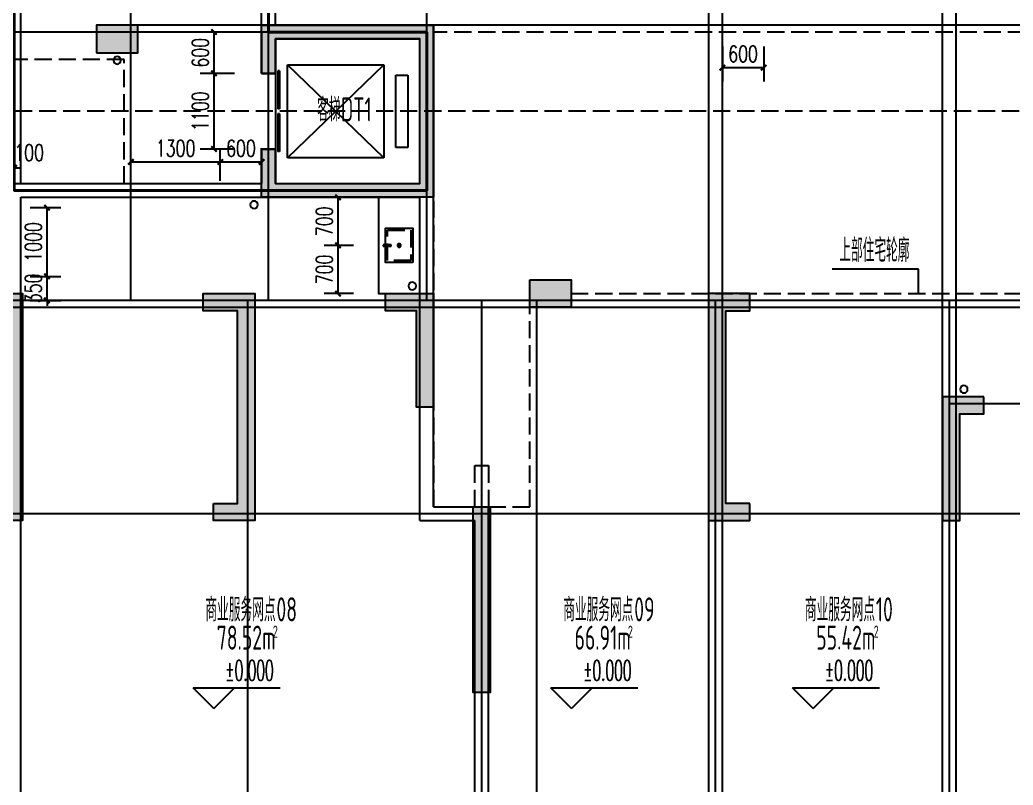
# Model space of a CAD drawing. Extents: x -59851 to 653804, y -249523 to 437614.
# Drawn here: x -23629 to -9187, y 198845 to 209966 of the extents above; entities that cross this region are included whole.
import ezdxf

# ---------------------------------------------------------------- set-up
doc = ezdxf.new("R2010")
doc.units = 0
doc.header["$LTSCALE"] = 1000
doc.header["$MEASUREMENT"] = 0
doc.linetypes.add('DASH', pattern=[0.35, 0.25, -0.1])
doc.layers.add('33计全面积外廓线', color=21, linetype='Continuous', lineweight=35)
for name, color, linetype in [('_S-YS(雨水管)', 3, 'Continuous'), ('A-EVTR', 5, 'Continuous'), ('A-Lvtry（卫生间）', 5, 'Continuous'), ('A-ROOF', 7, 'Continuous'), ('A-第三道尺寸线', 105, 'Continuous'), ('DIM_ELEV', 3, 'Continuous'), ('DIM_LEAD', 3, 'Continuous'), ('DIM_SYMB', 3, 'Continuous'), ('DOTE', 16, 'Continuous'), ('LVTRY', 5, 'Continuous'), ('PUB_HATCH', 8, 'Continuous'), ('PUB_TEXT', 7, 'Continuous'), ('WALL', 2, 'Continuous'), ('WINDOW', 4, 'Continuous'), ('剪力墙', 6, 'Continuous')]:
    doc.layers.add(name, color=color, linetype=linetype)
doc.styles.add('_TCH_DIM', font='SIMPLEX.shx', dxfattribs={"width": 0.7, "bigfont": 'GBCBIG.shx'})
doc.styles.add('_TCH_DIM_T3', font='SIMPLEX.shx', dxfattribs={"width": 0.705882, "bigfont": 'GBCBIG.shx'})
doc.styles.get("Standard").update_dxf_attribs({"font": 'gbenor.shx', "width": 0.7, "bigfont": 'gbcbig.shx'})
doc.dimstyles.new('_TCH_ARCH&&80', dxfattribs={"dimtxt": 238, "dimasz": 80, "dimexe": 200, "dimexo": 240, "dimgap": 80, "dimtad": 1, "dimdec": 0, "dimzin": 0, "dimdsep": 46, "dimtxsty": '_TCH_DIM_T3', "dimblk": 'ARCHTICK', "dimcen": 0.09, "dimclrt": 7, "dimazin": 2, "dimtfac": 1, "dimtdec": 0, "dimtix": 1, "dimtmove": 2, "dimatfit": 3, "dimfxl": 0, "dimtolj": 1, "dimtzin": 0, "dimarcsym": 0})

# ---------------------------------------------------------------- blocks, each defined once
blk = doc.blocks.new('A$C2778355F')
at = {"linetype": 'DASH'}
for p, q in [((165, 250), (235, 250)), ((200, 285), (200, 215))]:
    blk.add_line(p, q, dxfattribs=at)
at = {"linetype": 'ByBlock'}
blk.add_lwpolyline([(0, 0), (400, 0), (400, 500), (0, 500)], close=True, dxfattribs=at)
at = {"linetype": 'DASH'}
for points in [[(30, 30), (370, 30), (370, 470), (30, 470)], [(317, 260), (435, 260), (435, 240), (317, 240)]]:
    blk.add_lwpolyline(points, close=True, dxfattribs=at)
for radius in [25, 20]:
    blk.add_circle((200, 250), radius, dxfattribs=at)
blk = doc.blocks.new('zzlk0330')
at = {"layer": 'A-ROOF', "linetype": 'DASH'}
for points in [[(-17614, 150388), (-17614, 143488), (-17014, 143488), (-17014, 144088), (-16814, 144088), (-16814, 143488), (-16214, 143488), (-16214, 146788), (-15614, 146788), (-15614, 146588), (-5514, 146588), (-5514, 150388)], [(-37214, 149988), (-37214, 146588), (-31814, 146588), (-31814, 146788), (-31214, 146788), (-31214, 143488), (-30614, 143488), (-30614, 144088), (-30414, 144088), (-30414, 143488), (-29814, 143488), (-29814, 146788), (-29214, 146788), (-29214, 146588), (-25564, 146588), (-25564, 148188), (-22114, 148188), (-22114, 149988)]]:
    blk.add_lwpolyline(points, close=True, dxfattribs=at)
blk = doc.blocks.new('shoucengjianliqiang0505')
at = {"layer": 'PUB_HATCH'}
h = blk.add_hatch(color=256, dxfattribs=at)
h.dxf.hatch_style = 1
h.paths.add_polyline_path([(-14848, 486544), (-14448, 486544), (-14448, 486144), (-14848, 486144)])
h.paths.add_polyline_path([(-8748, 486544), (-8348, 486544), (-8348, 486144), (-8748, 486144)])
h.paths.add_polyline_path([(-8748, 490544), (-8348, 490544), (-8348, 490144), (-8748, 490144)])
h.paths.add_polyline_path([(-14848, 490544), (-14448, 490544), (-14448, 490144), (-14848, 490144)])
h.paths.add_polyline_path([(-14848, 482144), (-14448, 482144), (-14448, 481744), (-14848, 481744)])
h.paths.add_polyline_path([(-8748, 482144), (-8348, 482144), (-8348, 481744), (-8748, 481744)])
h.paths.add_polyline_path([(-46848, 497944), (-46448, 497944), (-46448, 497544), (-46848, 497544)])
h.paths.add_polyline_path([(-46848, 501744), (-46448, 501744), (-46448, 501344), (-46848, 501344)])
h.paths.add_polyline_path([(-53548, 501742), (-53148, 501742), (-53148, 501342), (-53548, 501342)])
h.paths.add_polyline_path([(-63048, 504094), (-63048, 504344), (-63648, 504344), (-63648, 502544), (-63848, 502544), (-63848, 502294), (-63398, 502294), (-63398, 504094)])
h.paths.add_polyline_path([(-37148, 500844), (-35548, 500844), (-35548, 497944), (-37148, 497944), (-37148, 498144), (-35748, 498144), (-35748, 500644), (-37148, 500644)])
h.paths.add_polyline_path([(-29698, 483744), (-29698, 484994), (-29448, 484994), (-29448, 483344), (-30048, 483344), (-30048, 483744)])
h.paths.add_polyline_path([(-33048, 484994), (-32798, 484994), (-32798, 483744), (-32448, 483744), (-32448, 483344), (-33048, 483344)])
h.paths.add_polyline_path([(-36498, 483744), (-36498, 484994), (-36248, 484994), (-36248, 483344), (-36848, 483344), (-36848, 483744)])
h.paths.add_polyline_path([(-43248, 484994), (-42998, 484994), (-42998, 483744), (-42648, 483744), (-42648, 483344), (-43248, 483344)])
h.paths.add_polyline_path([(-50098, 483744), (-50098, 484994), (-49848, 484994), (-49848, 483344), (-50448, 483344), (-50448, 483744)])
h.paths.add_polyline_path([(-56848, 484994), (-56598, 484994), (-56598, 483744), (-56248, 483744), (-56248, 483344), (-56848, 483344)])
h.paths.add_polyline_path([(-63698, 485844), (-63448, 485844), (-63448, 483344), (-64048, 483344), (-64048, 483744), (-63698, 483744)])
h.paths.add_polyline_path([(-54648, 492144), (-54048, 492144), (-54048, 492544), (-54648, 492544)])
h.paths.add_polyline_path([(-52648, 492544), (-52048, 492544), (-52048, 492144), (-52648, 492144)])
h.paths.add_polyline_path([(-39048, 492544), (-38448, 492544), (-38448, 492144), (-39048, 492144)])
h.paths.add_polyline_path([(-45348, 495844), (-44748, 495844), (-44748, 496244), (-45348, 496244)])
h.paths.add_polyline_path([(-55848, 497944), (-55248, 497944), (-55248, 497544), (-55848, 497544)])
h.paths.add_polyline_path([(-55848, 495844), (-55248, 495844), (-55248, 496244), (-55848, 496244)])
h.paths.add_polyline_path([(-60248, 495844), (-59648, 495844), (-59648, 496244), (-60248, 496244)])
h.paths.add_polyline_path([(-21248, 500844), (-21248, 499444), (-21498, 499444), (-21498, 499844), (-21848, 499844), (-21848, 500094), (-21498, 500094), (-21498, 500844)])
h.paths.add_polyline_path([(-42948, 497544), (-42548, 497544), (-42548, 498144), (-42748, 498144), (-42748, 500644), (-42148, 500644), (-42148, 500844), (-42948, 500844), (-42948, 497944)])
h.paths.add_polyline_path([(-21248, 496144), (-21248, 496744), (-21498, 496744), (-21498, 496394), (-22898, 496394), (-22898, 496144), (-22098, 496144), (-22098, 496044), (-21848, 496044), (-21848, 496144)])
h.paths.add_polyline_path([(-30848, 497544), (-30848, 497944), (-32298, 497944), (-32298, 498144), (-30648, 498144), (-30648, 497744), (-30248, 497744), (-30248, 497544)])
h.paths.add_polyline_path([(-18848, 489094), (-18848, 487444), (-19098, 487444), (-19098, 487994), (-19448, 487994), (-19448, 488244), (-19098, 488244), (-19098, 489094)])
h.paths.add_polyline_path([(-60023, 489044), (-60273, 489044), (-60273, 491444), (-60023, 491444), (-60023, 489244)])
h.paths.add_polyline_path([(-28348, 499194), (-28348, 497544), (-28748, 497544), (-28748, 497744), (-28548, 497744), (-28548, 499194)])
h.paths.add_polyline_path([(-41148, 492344), (-40448, 492344), (-40448, 490694), (-40698, 490694), (-40698, 492094), (-41148, 492094)])
h.paths.add_polyline_path([(-30848, 500644), (-31348, 500644), (-31348, 503644), (-28348, 503644), (-28348, 501444), (-28708, 501444), (-28708, 501644), (-28548, 501644), (-28548, 503444), (-31148, 503444), (-31148, 501644), (-30748, 501644), (-30748, 501444), (-31148, 501444), (-31148, 500944), (-30648, 500944), (-30648, 500644)])
h.paths.add_polyline_path([(-42948, 495544), (-42948, 496244), (-40448, 496244), (-40448, 493744), (-42948, 493744), (-42948, 494444), (-42748, 494444), (-42748, 493944), (-40648, 493944), (-40648, 496044), (-42748, 496044), (-42748, 495544)])
h.paths.add_polyline_path([(-21248, 502644), (-21248, 503644), (-22898, 503644), (-22898, 503394), (-21498, 503394), (-21498, 502644)])
h.paths.add_polyline_path([(-22748, 492144), (-23248, 492144), (-23248, 490494), (-22998, 490494), (-22998, 491894), (-22748, 491894)])
h.paths.add_polyline_path([(-22673, 488244), (-22423, 488244), (-22423, 485744), (-22673, 485744), (-22673, 488044)])
h.paths.add_polyline_path([(-21848, 493644), (-21848, 493044), (-23498, 493044), (-23498, 493294), (-22098, 493294), (-22098, 493644)])
h.paths.add_polyline_path([(-18848, 491544), (-18848, 492144), (-20498, 492144), (-20498, 491894), (-19098, 491894), (-19098, 491544)])
h.paths.add_polyline_path([(-18848, 482444), (-18848, 481744), (-20498, 481744), (-20498, 481994), (-19098, 481994), (-19098, 482444)])
h.paths.add_polyline_path([(-22048, 481744), (-22498, 481744), (-22698, 481744), (-22698, 483344), (-23048, 483344), (-23048, 483594), (-22448, 483594), (-22448, 481994), (-22048, 481994)])
h.paths.add_polyline_path([(-26798, 490844), (-26048, 490844), (-26048, 489044), (-26298, 489044), (-26298, 490594), (-26798, 490594)])
h.paths.add_polyline_path([(-32448, 490844), (-33048, 490844), (-33048, 489044), (-32798, 489044), (-32798, 490594), (-32448, 490594)])
h.paths.add_polyline_path([(-35848, 489294), (-36198, 489294), (-36198, 492094), (-35848, 492094), (-35848, 492344), (-36448, 492344), (-36448, 489044), (-36198, 489044), (-35848, 489044)])
h.paths.add_polyline_path([(-39873, 489244), (-39623, 489244), (-39623, 486544), (-39873, 486544), (-39873, 489044)])
h.paths.add_polyline_path([(-43648, 489294), (-43298, 489294), (-43298, 492094), (-43798, 492094), (-43798, 492344), (-43048, 492344), (-43048, 489044), (-43298, 489044), (-43648, 489044)])
h.paths.add_polyline_path([(-46673, 492344), (-46423, 492344), (-46423, 489044), (-46673, 489044), (-46673, 492144)])
h.paths.add_polyline_path([(-53473, 489244), (-53223, 489244), (-53223, 486544), (-53473, 486544), (-53473, 489044)])
h.paths.add_polyline_path([(-49448, 489294), (-49798, 489294), (-49798, 492094), (-49298, 492094), (-49298, 492344), (-50048, 492344), (-50048, 489044), (-49798, 489044), (-49448, 489044)])
h.paths.add_polyline_path([(-57248, 489294), (-56898, 489294), (-56898, 492094), (-57248, 492094), (-57248, 492344), (-56648, 492344), (-56648, 489044), (-56898, 489044), (-57248, 489044)])
h.paths.add_polyline_path([(-60048, 498644), (-60048, 497544), (-62548, 497544), (-62548, 497794), (-60298, 497794), (-60298, 498644)])
h.paths.add_polyline_path([(-60048, 503544), (-60048, 504344), (-61698, 504344), (-61698, 504094), (-60298, 504094), (-60298, 503544)])
h.paths.add_polyline_path([(-67048, 491344), (-67048, 492244), (-64848, 492244), (-64848, 491994), (-66798, 491994), (-66798, 491344)])
h.paths.add_polyline_path([(-66448, 502544), (-67048, 502544), (-67048, 499894), (-66798, 499894), (-66798, 502294), (-66448, 502294)])
h.paths.add_polyline_path([(-66448, 483344), (-67048, 483344), (-67048, 485844), (-66798, 485844), (-66798, 483744), (-66448, 483744)])
edge = h.paths.add_edge_path()
edge.add_line((-26248, 494694), (-26248, 492344))
edge.add_line((-26248, 492344), (-26948, 492344))
edge.add_line((-26948, 492344), (-26948, 492144))
edge.add_line((-26948, 492144), (-26048, 492144))
edge.add_line((-26048, 492144), (-26048, 494694))
edge.add_line((-26248, 494694), (-26248, 495094))
edge = h.paths.add_edge_path()
edge.add_line((-26448, 483344), (-26448, 483594))
edge.add_line((-26448, 483594), (-26273, 483594))
edge.add_line((-26273, 483594), (-26273, 484994))
edge.add_line((-26273, 484994), (-26023, 484994))
edge.add_line((-26023, 484994), (-26023, 483594))
edge.add_line((-26023, 483594), (-25848, 483594))
edge.add_line((-25848, 483594), (-25848, 483344))
edge.add_line((-25848, 483344), (-26448, 483344))
edge.add_line((-26448, 483344), (-26048, 483344))
edge = h.paths.add_edge_path()
edge.add_line((-40048, 483344), (-40048, 483744))
edge.add_line((-40048, 483744), (-39873, 483744))
edge.add_line((-39873, 483744), (-39873, 484994))
edge.add_line((-39873, 484994), (-39623, 484994))
edge.add_line((-39623, 484994), (-39623, 483744))
edge.add_line((-39623, 483744), (-39448, 483744))
edge.add_line((-39448, 483744), (-39448, 483344))
edge.add_line((-39448, 483344), (-40048, 483344))
edge.add_line((-40048, 483344), (-39648, 483344))
edge = h.paths.add_edge_path()
edge.add_line((-46848, 483344), (-46848, 483594))
edge.add_line((-46848, 483594), (-46673, 483594))
edge.add_line((-46673, 483594), (-46673, 484994))
edge.add_line((-46673, 484994), (-46423, 484994))
edge.add_line((-46423, 484994), (-46423, 483594))
edge.add_line((-46423, 483594), (-46248, 483594))
edge.add_line((-46248, 483594), (-46248, 483344))
edge.add_line((-46248, 483344), (-46848, 483344))
edge.add_line((-46848, 483344), (-46448, 483344))
edge = h.paths.add_edge_path()
edge.add_line((-53648, 483344), (-53648, 483744))
edge.add_line((-53648, 483744), (-53473, 483744))
edge.add_line((-53473, 483744), (-53473, 484994))
edge.add_line((-53473, 484994), (-53223, 484994))
edge.add_line((-53223, 484994), (-53223, 483744))
edge.add_line((-53223, 483744), (-53048, 483744))
edge.add_line((-53048, 483744), (-53048, 483344))
edge.add_line((-53048, 483344), (-53648, 483344))
edge.add_line((-53648, 483344), (-53248, 483344))
edge = h.paths.add_edge_path()
edge.add_line((-60448, 483344), (-60448, 483594))
edge.add_line((-60448, 483594), (-60273, 483594))
edge.add_line((-60273, 483594), (-60273, 484994))
edge.add_line((-60273, 484994), (-60023, 484994))
edge.add_line((-60023, 484994), (-60023, 483594))
edge.add_line((-60023, 483594), (-59848, 483594))
edge.add_line((-59848, 483594), (-59848, 483344))
edge.add_line((-59848, 483344), (-60448, 483344))
edge.add_line((-60448, 483344), (-60048, 483344))
at = {"layer": '剪力墙', "color": 6, "linetype": 'Continuous'}
for points in [[(-45348, 495844), (-44748, 495844), (-44748, 496244), (-45348, 496244)], [(-42948, 495544), (-42948, 496244), (-40448, 496244), (-40448, 493744), (-42948, 493744), (-42948, 494444), (-42748, 494444), (-42748, 493944), (-40648, 493944), (-40648, 496044), (-42748, 496044), (-42748, 495544)], [(-39048, 492544), (-38448, 492544), (-38448, 492144), (-39048, 492144)], [(-46673, 492344), (-46423, 492344), (-46423, 489044), (-46673, 489044), (-46673, 492144)], [(-43648, 489294), (-43298, 489294), (-43298, 492094), (-43798, 492094), (-43798, 492344), (-43048, 492344), (-43048, 489044), (-43298, 489044), (-43648, 489044)], [(-41148, 492344), (-40448, 492344), (-40448, 490694), (-40698, 490694), (-40698, 492094), (-41148, 492094)], [(-35848, 489294), (-36198, 489294), (-36198, 492094), (-35848, 492094), (-35848, 492344), (-36448, 492344), (-36448, 489044), (-36198, 489044), (-35848, 489044)], [(-32448, 490844), (-33048, 490844), (-33048, 489044), (-32798, 489044), (-32798, 490594), (-32448, 490594)], [(-39873, 489244), (-39623, 489244), (-39623, 486544), (-39873, 486544), (-39873, 489044)]]:
    blk.add_lwpolyline(points, close=True, dxfattribs=at)
for points in [[(-45148, 495844), (-45148, 495844)], [(-38848, 492144), (-38848, 492144)], [(-39873, 489044), (-39873, 489044)]]:
    blk.add_lwpolyline(points, dxfattribs=at)
blk = doc.blocks.new('_ArchTick')
at = {"color": 0, "linetype": 'ByBlock', "const_width": 0.4}
blk.add_lwpolyline([(-0.5, -0.5), (0.5, 0.5)], dxfattribs=at)
blk = doc.blocks.new('*D1163')
at = {"layer": 'A-第三道尺寸线', "color": 0, "lineweight": -2, "transparency": 16777216}
for p, q in [((-23480, 207238), (-23034, 207238)), ((-23234, 206238), (-23234, 207238)), ((-23480, 206238), (-23034, 206238))]:
    blk.add_line(p, q, dxfattribs=at)
at = {"layer": 'Defpoints', "color": 0, "transparency": 16777216}
for p in [(-23720, 207238), (-23234, 207238), (-23720, 206238)]:
    blk.add_point(p, dxfattribs=at)
at = {"layer": 'A-第三道尺寸线', "color": 0, "lineweight": -2, "transparency": 16777216, "xscale": 80, "yscale": 80, "zscale": 80}
for p, rotation in [((-23234, 207238), 90), ((-23234, 206238), 270)]:
    blk.add_blockref('_ArchTick', p, dxfattribs=dict(at, rotation=rotation))
at = {"layer": 'A-第三道尺寸线', "color": 7, "transparency": 16777216, "insert": (-23433, 206738), "char_height": 238, "attachment_point": 5, "rotation": 90, "style": '_TCH_DIM_T3'}
blk.add_mtext('\\A1;1000', dxfattribs=at)
blk = doc.blocks.new('*D1164')
at = {"layer": 'A-第三道尺寸线', "color": 0, "lineweight": -2, "transparency": 16777216}
for p, q in [((-23480, 206238), (-23034, 206238)), ((-23234, 206238), (-23234, 206318)), ((-23234, 205888), (-23234, 206238)), ((-23480, 205888), (-23034, 205888)), ((-23234, 205888), (-23234, 205808))]:
    blk.add_line(p, q, dxfattribs=at)
at = {"layer": 'Defpoints', "color": 0, "transparency": 16777216}
for p in [(-23720, 206238), (-23234, 206238), (-23720, 205888)]:
    blk.add_point(p, dxfattribs=at)
at = {"layer": 'A-第三道尺寸线', "color": 0, "lineweight": -2, "transparency": 16777216, "xscale": 80, "yscale": 80, "zscale": 80}
for p, rotation in [((-23234, 206238), 270), ((-23234, 205888), 90)]:
    blk.add_blockref('_ArchTick', p, dxfattribs=dict(at, rotation=rotation))
at = {"layer": 'A-第三道尺寸线', "color": 7, "transparency": 16777216, "insert": (-23433, 206063), "char_height": 238, "attachment_point": 5, "rotation": 90, "style": '_TCH_DIM_T3'}
blk.add_mtext('\\A1;350', dxfattribs=at)
blk = doc.blocks.new('*D1190')
at = {"layer": 'A-第三道尺寸线', "color": 0, "lineweight": -2, "transparency": 16777216}
for p, q in [((-23814, 207628), (-23814, 208016)), ((-23714, 207628), (-23714, 208016)), ((-23814, 207816), (-23894, 207816)), ((-23814, 207816), (-23714, 207816)), ((-23714, 207816), (-23634, 207816))]:
    blk.add_line(p, q, dxfattribs=at)
at = {"layer": 'Defpoints', "color": 0, "transparency": 16777216}
for p in [(-23714, 207816), (-23814, 207388), (-23714, 207388)]:
    blk.add_point(p, dxfattribs=at)
at = {"layer": 'A-第三道尺寸线', "color": 0, "lineweight": -2, "transparency": 16777216, "xscale": 80, "yscale": 80, "zscale": 80}
blk.add_blockref('_ArchTick', (-23814, 207816), dxfattribs=at)
at = {"layer": 'A-第三道尺寸线', "color": 0, "lineweight": -2, "transparency": 16777216, "xscale": 80, "yscale": 80, "zscale": 80, "rotation": 180}
blk.add_blockref('_ArchTick', (-23714, 207816), dxfattribs=at)
at = {"layer": 'A-第三道尺寸线', "color": 7, "transparency": 16777216, "insert": (-23494, 208036), "char_height": 238, "attachment_point": 5, "style": '_TCH_DIM_T3'}
blk.add_mtext('\\A1;100', dxfattribs=at)
blk = doc.blocks.new('*D2842')
at = {"layer": 'A-第三道尺寸线', "color": 0, "lineweight": -2, "transparency": 16777216}
for p, q in [((-13414, 209577), (-13414, 209072)), ((-12814, 209577), (-12814, 209072)), ((-13414, 209272), (-12814, 209272))]:
    blk.add_line(p, q, dxfattribs=at)
at = {"layer": 'Defpoints', "color": 0, "transparency": 16777216}
for p in [(-13414, 209817), (-12814, 209817), (-12814, 209272)]:
    blk.add_point(p, dxfattribs=at)
at = {"layer": 'A-第三道尺寸线', "color": 0, "lineweight": -2, "transparency": 16777216, "xscale": 80, "yscale": 80, "zscale": 80, "rotation": 180}
blk.add_blockref('_ArchTick', (-13414, 209272), dxfattribs=at)
at = {"layer": 'A-第三道尺寸线', "color": 0, "lineweight": -2, "transparency": 16777216, "xscale": 80, "yscale": 80, "zscale": 80}
blk.add_blockref('_ArchTick', (-12814, 209272), dxfattribs=at)
at = {"layer": 'A-第三道尺寸线', "color": 7, "transparency": 16777216, "insert": (-13114, 209471), "char_height": 238, "attachment_point": 5, "style": '_TCH_DIM_T3'}
blk.add_mtext('\\A1;600', dxfattribs=at)
blk = doc.blocks.new('*D2843')
at = {"layer": 'A-第三道尺寸线', "color": 0, "lineweight": -2, "transparency": 16777216}
for p, q in [((-18778, 207388), (-19203, 207388)), ((-19003, 206688), (-19003, 207388)), ((-18778, 206688), (-19203, 206688))]:
    blk.add_line(p, q, dxfattribs=at)
at = {"layer": 'Defpoints', "color": 0, "transparency": 16777216}
for p in [(-19003, 207388), (-18538, 207388), (-18538, 206688)]:
    blk.add_point(p, dxfattribs=at)
at = {"layer": 'A-第三道尺寸线', "color": 0, "lineweight": -2, "transparency": 16777216, "xscale": 80, "yscale": 80, "zscale": 80}
for p, rotation in [((-19003, 207388), 90), ((-19003, 206688), 270)]:
    blk.add_blockref('_ArchTick', p, dxfattribs=dict(at, rotation=rotation))
at = {"layer": 'A-第三道尺寸线', "color": 7, "transparency": 16777216, "insert": (-19202, 207038), "char_height": 238, "attachment_point": 5, "rotation": 90, "style": '_TCH_DIM_T3'}
blk.add_mtext('\\A1;700', dxfattribs=at)
blk = doc.blocks.new('*D2844')
at = {"layer": 'A-第三道尺寸线', "color": 0, "lineweight": -2, "transparency": 16777216}
for p, q in [((-18778, 206688), (-19203, 206688)), ((-19003, 205988), (-19003, 206688)), ((-18778, 205988), (-19203, 205988))]:
    blk.add_line(p, q, dxfattribs=at)
at = {"layer": 'Defpoints', "color": 0, "transparency": 16777216}
for p in [(-19003, 206688), (-18538, 206688), (-18538, 205988)]:
    blk.add_point(p, dxfattribs=at)
at = {"layer": 'A-第三道尺寸线', "color": 0, "lineweight": -2, "transparency": 16777216, "xscale": 80, "yscale": 80, "zscale": 80}
for p, rotation in [((-19003, 206688), 90), ((-19003, 205988), 270)]:
    blk.add_blockref('_ArchTick', p, dxfattribs=dict(at, rotation=rotation))
at = {"layer": 'A-第三道尺寸线', "color": 7, "transparency": 16777216, "insert": (-19202, 206338), "char_height": 238, "attachment_point": 5, "rotation": 90, "style": '_TCH_DIM_T3'}
blk.add_mtext('\\A1;700', dxfattribs=at)
blk = doc.blocks.new('*D2848')
at = {"layer": 'A-第三道尺寸线', "color": 0, "lineweight": -2, "transparency": 16777216}
for p, q in [((-20506, 209188), (-21006, 209188)), ((-20806, 208088), (-20806, 209188)), ((-20506, 208088), (-21006, 208088))]:
    blk.add_line(p, q, dxfattribs=at)
at = {"layer": 'Defpoints', "color": 0, "transparency": 16777216}
for p in [(-20806, 209188), (-20266, 209188), (-20266, 208088)]:
    blk.add_point(p, dxfattribs=at)
at = {"layer": 'A-第三道尺寸线', "color": 0, "lineweight": -2, "transparency": 16777216, "xscale": 80, "yscale": 80, "zscale": 80}
for p, rotation in [((-20806, 209188), 90), ((-20806, 208088), 270)]:
    blk.add_blockref('_ArchTick', p, dxfattribs=dict(at, rotation=rotation))
at = {"layer": 'A-第三道尺寸线', "color": 7, "transparency": 16777216, "insert": (-21005, 208638), "char_height": 238, "attachment_point": 5, "rotation": 90, "style": '_TCH_DIM_T3'}
blk.add_mtext('\\A1;1100', dxfattribs=at)
blk = doc.blocks.new('*D2849')
at = {"layer": 'A-第三道尺寸线', "color": 0, "lineweight": -2, "transparency": 16777216}
for p, q in [((-20506, 209788), (-21006, 209788)), ((-20806, 209188), (-20806, 209788)), ((-20506, 209188), (-21006, 209188))]:
    blk.add_line(p, q, dxfattribs=at)
at = {"layer": 'Defpoints', "color": 0, "transparency": 16777216}
for p in [(-20806, 209788), (-20266, 209788), (-20266, 209188)]:
    blk.add_point(p, dxfattribs=at)
at = {"layer": 'A-第三道尺寸线', "color": 0, "lineweight": -2, "transparency": 16777216, "xscale": 80, "yscale": 80, "zscale": 80}
for p, rotation in [((-20806, 209788), 90), ((-20806, 209188), 270)]:
    blk.add_blockref('_ArchTick', p, dxfattribs=dict(at, rotation=rotation))
at = {"layer": 'A-第三道尺寸线', "color": 7, "transparency": 16777216, "insert": (-21005, 209488), "char_height": 238, "attachment_point": 5, "rotation": 90, "style": '_TCH_DIM_T3'}
blk.add_mtext('\\A1;600', dxfattribs=at)
blk = doc.blocks.new('*D2850')
at = {"layer": 'A-第三道尺寸线', "color": 0, "lineweight": -2, "transparency": 16777216}
for p, q in [((-22014, 207628), (-22014, 208101)), ((-20714, 207628), (-20714, 208101)), ((-22014, 207901), (-20714, 207901))]:
    blk.add_line(p, q, dxfattribs=at)
at = {"layer": 'Defpoints', "color": 0, "transparency": 16777216}
for p in [(-20714, 207901), (-22014, 207388), (-20714, 207388)]:
    blk.add_point(p, dxfattribs=at)
at = {"layer": 'A-第三道尺寸线', "color": 0, "lineweight": -2, "transparency": 16777216, "xscale": 80, "yscale": 80, "zscale": 80, "rotation": 180}
blk.add_blockref('_ArchTick', (-22014, 207901), dxfattribs=at)
at = {"layer": 'A-第三道尺寸线', "color": 0, "lineweight": -2, "transparency": 16777216, "xscale": 80, "yscale": 80, "zscale": 80}
blk.add_blockref('_ArchTick', (-20714, 207901), dxfattribs=at)
at = {"layer": 'A-第三道尺寸线', "color": 7, "transparency": 16777216, "insert": (-21364, 208100), "char_height": 238, "attachment_point": 5, "style": '_TCH_DIM_T3'}
blk.add_mtext('\\A1;1300', dxfattribs=at)
blk = doc.blocks.new('*D2851')
at = {"layer": 'A-第三道尺寸线', "color": 0, "lineweight": -2, "transparency": 16777216}
for p, q in [((-20714, 207628), (-20714, 208101)), ((-20114, 207628), (-20114, 208101)), ((-20714, 207901), (-20114, 207901))]:
    blk.add_line(p, q, dxfattribs=at)
at = {"layer": 'Defpoints', "color": 0, "transparency": 16777216}
for p in [(-20114, 207901), (-20714, 207388), (-20114, 207388)]:
    blk.add_point(p, dxfattribs=at)
at = {"layer": 'A-第三道尺寸线', "color": 0, "lineweight": -2, "transparency": 16777216, "xscale": 80, "yscale": 80, "zscale": 80, "rotation": 180}
blk.add_blockref('_ArchTick', (-20714, 207901), dxfattribs=at)
at = {"layer": 'A-第三道尺寸线', "color": 0, "lineweight": -2, "transparency": 16777216, "xscale": 80, "yscale": 80, "zscale": 80}
blk.add_blockref('_ArchTick', (-20114, 207901), dxfattribs=at)
at = {"layer": 'A-第三道尺寸线', "color": 7, "transparency": 16777216, "insert": (-20414, 208100), "char_height": 238, "attachment_point": 5, "style": '_TCH_DIM_T3'}
blk.add_mtext('\\A1;600', dxfattribs=at)
blk = doc.blocks.new('$DORLIB2D$00000127')
at = {"color": 0}
for points in [[(-0.533, 0.795), (-0.533, 0.69)], [(-0.033, 0.795), (-0.533, 0.795)], [(-0.033, 0.795), (-0.033, 0.69)], [(0.533, 0.795), (0.033, 0.795)], [(0.033, 0.795), (0.033, 0.69)], [(0.533, 0.795), (0.533, 0.69)], [(-0.033, 0.69), (-0.533, 0.69)], [(0.533, 0.69), (0.033, 0.69)], [(0.5, 0.5), (-0.5, 0.5)]]:
    blk.add_lwpolyline(points, dxfattribs=at)
blk = doc.blocks.new('roofzhouxian')
at = {"layer": 'DOTE'}
for p, q in [((-25892, -295195), (-25892, -279124)), ((-23892, -295195), (-23892, -279124)), ((-21592, -295195), (-21592, -279124)), ((11694, -291195), (-25892, -291195)), ((-23892, -291295), (-49367, -291295)), ((-7192, -295195), (-49367, -295195)), ((11694, -295295), (-49367, -295295)), ((-24192, -309503), (-24192, -295195)), ((-20792, -309503), (-20792, -295195)), ((-19992, -309503), (-19992, -295195)), ((-17392, -309503), (-17392, -295195)), ((-13992, -309503), (-13992, -295195)), ((11694, -296695), (-13992, -296695)), ((11694, -298295), (-49367, -298295))]:
    blk.add_line(p, q, dxfattribs=at)

msp = doc.modelspace()

# ---------------------------------------------------------------- linework, layer by layer
at = {"layer": '33计全面积外廓线'}
msp.add_lwpolyline([(-20013.7, 211688.3), (-7913.7, 211688.3), (-7913.7, 211288.3), (1586.3, 211288.3), (1586.3, 215838.3), (2686.3, 215838.3), (2686.3, 217288.3), (986.3, 217288.3), (986.3, 218188.3), (36.3, 218188.3), (-713.7, 217288.3), (-3713.7, 217288.3), (-4463.7, 218188.3), (-5413.7, 218188.3), (-5413.7, 217288.3), (-8513.7, 217288.3), (-8513.7, 214488.3), (-23713.7, 214488.3), (-23713.7, 207488.3), (-17713.7, 207488.3), (-17713.7, 209788.3), (-20013.7, 209788.3)], close=True, dxfattribs=at)
msp.add_lwpolyline([(-44213.7, 195388.3), (14486.3, 195388.3), (14486.3, 204188.3), (7986.3, 204188.3), (7986.3, 200188.3), (3986.3, 200188.3), (3986.3, 205788.3), (1586.3, 205788.3), (1586.3, 206788.3), (-3313.7, 206788.3), (-3313.7, 211288.3), (-7913.7, 211288.3), (-7913.7, 211688.3), (-20013.7, 211688.3), (-20013.7, 209788.3), (-17713.7, 209788.3), (-17713.7, 207488.3), (-23713.7, 207488.3)], dxfattribs=at)
at = {"layer": '_S-YS(雨水管)'}
for points in [[(-22213.7, 209433.3, 1), (-22213.7, 209323.3, 1)], [(-20223.7, 207333.3, 1), (-20223.7, 207223.3, 1)], [(-17923.7, 206153.3, 1), (-17923.7, 206043.3, 1)], [(-9903.7, 204653.3, 1), (-9903.7, 204543.3, 1)]]:
    msp.add_lwpolyline(points, format="xyb", close=True, dxfattribs=at)
at = {"layer": 'A-EVTR'}
for p, q in [((-19738.7, 207963.3), (-19738.7, 209313.3)), ((-19738.7, 209313.3), (-18338.7, 209313.3)), ((-18338.7, 207963.3), (-19738.7, 209313.3)), ((-19738.7, 207963.3), (-18338.7, 209313.3)), ((-18338.7, 209313.3), (-18338.7, 207963.3)), ((-18163.7, 208113.3), (-18163.7, 209163.3)), ((-18163.7, 209163.3), (-17988.7, 209163.3)), ((-17988.7, 209163.3), (-17988.7, 208113.3)), ((-17988.7, 208113.3), (-18163.7, 208113.3)), ((-18338.7, 207963.3), (-19738.7, 207963.3))]:
    msp.add_line(p, q, dxfattribs=at)
at = {"layer": 'A-Lvtry（卫生间）'}
msp.add_lwpolyline([(-17813.7, 207388.3), (-18413.7, 207388.3), (-18413.7, 205988.3), (-17813.7, 205988.3)], close=True, dxfattribs=at)
at = {"layer": 'DIM_ELEV'}
for p, q in [((-20809.8, 199958), (-21109.8, 200258)), ((-21109.8, 200258), (-19843.8, 200258)), ((-20809.8, 199958), (-20509.8, 200258)), ((-15607.8, 199958), (-15907.8, 200258)), ((-15907.8, 200258), (-14641.8, 200258)), ((-15607.8, 199958), (-15307.8, 200258)), ((-12094.3, 199958), (-12394.3, 200258)), ((-12394.3, 200258), (-11128.3, 200258)), ((-12094.3, 199958), (-11794.3, 200258))]:
    msp.add_line(p, q, dxfattribs=at)
at = {"layer": 'DIM_LEAD'}
for p, q in [((-10563.7, 206342.9), (-11820.2, 206342.9)), ((-10563.7, 205988.3), (-10563.7, 206342.9))]:
    msp.add_line(p, q, dxfattribs=at)
at = {"layer": 'DIM_LEAD', "const_width": 13.3}
msp.add_lwpolyline([(-10563.7, 205981.7, 1), (-10563.7, 205995, 1)], format="xyb", close=True, dxfattribs=at)
at = {"layer": 'DIM_SYMB', "linetype": 'DASH'}
msp.add_lwpolyline([(-45400, 208643.5), (4300.5, 208643.5)], dxfattribs=at)
at = {"layer": 'WALL'}
for p, q in [((-23613.7, 209788.3), (-23613.7, 214288.3)), ((-20113.7, 209788.3), (-20113.7, 211688.3)), ((-19913.7, 209888.3), (-19913.7, 211588.3)), ((-13613.7, 195588.3), (-13613.7, 211588.3)), ((-13413.7, 195588.3), (-13413.7, 211588.3)), ((-10213.7, 195588.3), (-10213.7, 211588.3)), ((-10013.7, 195588.3), (-10013.7, 211588.3)), ((-19913.7, 209888.3), (-17613.7, 209888.3)), ((-17613.7, 207488.3), (-17613.7, 209888.3)), ((-23613.7, 207588.3), (-23613.7, 209788.3)), ((-20113.7, 209788.3), (-20113.7, 209188.3)), ((-19913.7, 209688.3), (-17813.7, 209688.3)), ((-19913.7, 209188.3), (-19913.7, 209688.3)), ((-17813.7, 207588.3), (-17813.7, 209688.3)), ((-20113.7, 209188.3), (-19913.7, 209188.3)), ((-19913.7, 208088.3), (-20113.7, 208088.3)), ((-20113.7, 208088.3), (-20113.7, 207588.3)), ((-19913.7, 207588.3), (-19913.7, 208088.3)), ((-23613.7, 207588.3), (-20113.7, 207588.3)), ((-19913.7, 207588.3), (-17813.7, 207588.3)), ((-23613.7, 207388.3), (-20013.7, 207388.3)), ((-23613.7, 205888.3), (-23613.7, 207388.3)), ((-20013.7, 207388.3), (-17813.7, 207388.3)), ((-17813.7, 202688.3), (-17813.7, 207388.3)), ((-17613.7, 202888.3), (-17613.7, 207488.3)), ((-23613.7, 195588.3), (-23613.7, 205888.3)), ((-17613.7, 202888.3), (-16813.7, 202888.3)), ((-16813.7, 195588.3), (-16813.7, 202888.3)), ((-17813.7, 202688.3), (-17013.7, 202688.3)), ((-17013.7, 195588.3), (-17013.7, 202688.3))]:
    msp.add_line(p, q, dxfattribs=at)

# ---------------------------------------------------------------- block references
for name, p in [('roofzhouxian', (3878.4, 501083)), ('zzlk0330', (0, 59400)), ('shoucengjianliqiang0505', (22833.8, -286355.2))]:
    msp.add_blockref(name, p)
at = {"layer": 'LVTRY', "color": 5, "linetype": 'ByBlock', "extrusion": (0, 0, -1), "zscale": -1}
msp.add_blockref('A$C2778355F', (17913.7, 206438.3), dxfattribs=at)
at = {"layer": 'WINDOW', "xscale": 1100, "yscale": -200, "zscale": 1100, "rotation": 90}
msp.add_blockref('$DORLIB2D$00000127', (-20013.7, 208638.3), dxfattribs=at)

# ---------------------------------------------------------------- texts
at = {"layer": 'PUB_TEXT', "width": 0.7}
for s, height, p in [('客梯', 337.59, (-19305.8, 208489.7)), ('DT1', 350, (-18961.7, 208489.7)), ('商业服务网点', 337.59, (-20931.1, 201223.8)), ('商业服务网点', 337.59, (-15729.1, 201223.8)), ('商业服务网点', 337.59, (-12215.6, 201223.8)), ('08', 350, (-19898.9, 201223.8)), ('09', 350, (-14696.9, 201223.8)), ('10', 350, (-11183.4, 201223.8)), ('78.52m', 350, (-20766.5, 200812.6)), ('2', 175, (-19949.8, 200987.6)), ('66.91m', 350, (-15564.5, 200812.6)), ('2', 175, (-14787.9, 200987.6)), ('55.42m', 350, (-12051, 200812.6)), ('2', 175, (-11213.9, 200987.6))]:
    msp.add_text(s, height=height, dxfattribs=at).set_placement(p)
at = {"layer": 'PUB_TEXT', "style": '_TCH_DIM'}
for s, height, width, p in [('上部住宅轮廓', 337.59, 0.7, (-11715.2, 206447.9)), ('%%P0.000', 297.5, 0.494118, (-20643.8, 200363)), ('%%P0.000', 297.5, 0.494118, (-15441.8, 200363)), ('%%P0.000', 297.5, 0.494118, (-11928.3, 200363))]:
    msp.add_text(s, height=height, dxfattribs=dict(at, width=width)).set_placement(p)

# ---------------------------------------------------------------- dimensions: what is measured, and where the dimension line sits
at = {"layer": 'A-第三道尺寸线'}
for p1, p2, distance, picture, middle in [((-20265.9, 209188.3), (-20265.9, 209788.3), 540.5, '*D2849', (-21005.4, 209488.3)), ((-13413.7, 209816.5), (-12813.7, 209816.5), -544.6, '*D2842', (-13113.7, 209471)), ((-20265.9, 208088.3), (-20265.9, 209188.3), 540.5, '*D2848', (-21005.4, 208638.3)), ((-22013.7, 207388.3), (-20713.7, 207388.3), 512.5, '*D2850', (-21363.7, 208099.8)), ((-20713.7, 207388.3), (-20113.7, 207388.3), 512.5, '*D2851', (-20413.7, 208099.8)), ((-18537.7, 206688.3), (-18537.7, 207388.3), 465.7, '*D2843', (-19202.4, 207038.3)), ((-23719.7, 206238.3), (-23719.7, 207238.3), -486.2, '*D1163', (-23432.5, 206738.3)), ((-18537.7, 205988.3), (-18537.7, 206688.3), 465.7, '*D2844', (-19202.4, 206338.3)), ((-23719.7, 205888.3), (-23719.7, 206238.3), -486.2, '*D1164', (-23432.5, 206063.3))]:
    dim = msp.add_aligned_dim(p1=p1, p2=p2, distance=distance, dimstyle='_TCH_ARCH&&80', dxfattribs=at)
    dim.commit()
    dim.dimension.update_dxf_attribs({"geometry": picture, "text_midpoint": middle})
dim = msp.add_linear_dim(base=(-23713.7, 207816.5), p1=(-23813.7, 207388.3), p2=(-23713.7, 207388.3), angle=0, dimstyle='_TCH_ARCH&&80', dxfattribs=at)
dim.commit()
dim.dimension.update_dxf_attribs({"geometry": '*D1190', "text_midpoint": (-23493.7, 208036.5), "dimtype": 161})

doc.saveas('drawing.dxf')
